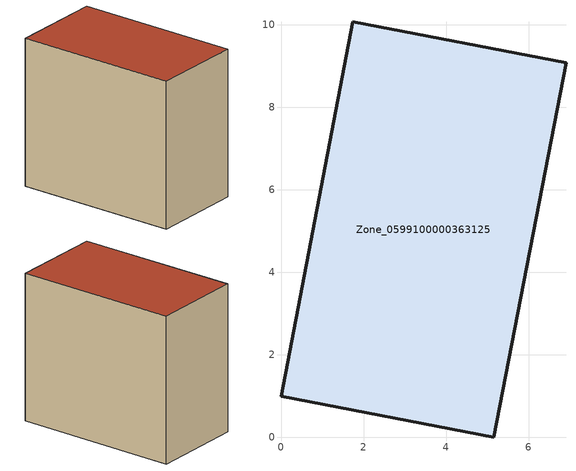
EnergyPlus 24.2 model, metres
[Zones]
Zone_0599100000363125
 floor ground (C_G): 0,0.99 1.74,10.07 6.91,9.08 5.16,0 z0
 wall outside (C_F): 1.74,10.07 0,0.99 5.16,0 6.91,9.08 1.74,10.07 z0:8.42
 roof outside (C_R): 5.16,0 6.91,9.08 1.74,10.07 0,0.99 z8.42
[BUILDING]
Pand.0599100000363125: North Axis=0; Terrain=City; Loads Convergence Tolerance Value=0.04; Temperature Convergence Tolerance Value=0.4; Solar Distribution=FullExterior; Maximum Number of Warmup Days=25; Minimum Number of Warmup Days=1
[Site:Location]
Rotterdam.The.Hague.AP_ZH_NLD Design_Conditions: Latitude=51.96; Longitude=4.45; Time Zone=1; Elevation=-4.5
[SITE:GROUNDTEMPERATURE:BUILDINGSURFACE]
18, 18, 18, 18, 18, 18, 18, 18, 18, 18, 18, 18
[MATERIAL] Thermal Absorptance=0.9; Solar Absorptance=0.7; Visible Absorptance=0.7
Name | Roughness | Thickness | Conductivity | Density | Specific Heat
G.TI.1992-2005 | MediumSmooth | 0.15 | 0.06 | 540 | 1210
F.TI.1992-2005 | Rough | 0.3 | 0.12 | 1920 | 840
R.TI.1992-2005 | MediumRough | 0.2 | 0.08 | 1500 | 1000
[CONSTRUCTION]
C_G: G.TI.1992-2005
C_F: F.TI.1992-2005
C_R: R.TI.1992-2005
[ZONE]
Zone_0599100000363125: Type=1; Multiplier=1; Ceiling Height=Autocalculate; Volume=Autocalculate; Floor Area=autocalculate; Part of Total Floor Area=Yes
[ZONEINFILTRATION:DESIGNFLOWRATE]
Infil_Zone_0599100000363125: Zone or ZoneList or Space or SpaceList=Zone_0599100000363125; Schedule=AlwaysOn; Design Flow Rate Calculation Method=Flow/Area; Flow Rate per Floor Area=0.0015; Constant Term Coefficient=1; Temperature Term Coefficient=0; Velocity Term Coefficient=0; Velocity Squared Term Coefficient=0
[HVACTEMPLATE:ZONE:IDEALLOADSAIRSYSTEM]
Zone_0599100000363125: Maximum Heating Supply Air Temperature=50; Minimum Cooling Supply Air Temperature=13; Maximum Heating Supply Air Humidity Ratio=0.0156; Minimum Cooling Supply Air Humidity Ratio=0.0077; Heating Limit=NoLimit; Cooling Limit=NoLimit; Dehumidification Control Type=ConstantSensibleHeatRatio; Cooling Sensible Heat Ratio=0.7; Dehumidification Setpoint=60; Humidification Control Type=None; Humidification Setpoint=30; Outdoor Air Method=None; Outdoor Air Flow Rate per Person=0.00944; Outdoor Air Flow Rate per Zone Floor Area=0; Outdoor Air Flow Rate per Zone=0; Demand Controlled Ventilation Type=None; Outdoor Air Economizer Type=NoEconomizer; Heat Recovery Type=None; Sensible Heat Recovery Effectiveness=0.7; Latent Heat Recovery Effectiveness=0.65
[ZONECONTROL:THERMOSTAT]
ThermostatControl_Zone_0599100000363125: Zone or ZoneList=Zone_0599100000363125; Control Type Schedule=DualSetpointControlType; Control 1=Thermostat_Zone_0599100000363125; Temperature Difference Between Cutout And Setpoint=0
[THERMOSTATSETPOINT:DUALSETPOINT]
Thermostat_Zone_0599100000363125: Heating Setpoint Temperature Schedule=HeatingSetpoint_Zone_0599100000363125; Cooling Setpoint Temperature Schedule=CoolingSetpoint_Zone_0599100000363125
[SCHEDULE:COMPACT]
HeatingSetpoint_Zone_0599100000363125: Through: 12/31, For: AllDays, Until: 24:00, 21
CoolingSetpoint_Zone_0599100000363125: Through: 12/31, For: AllDays, Until: 24:00, 24
DualSetpointControlType: Through: 12/31, For: AllDays, Until: 24:00, 4
AlwaysOn: Through: 12/31, For: AllDays, Until: 24:00, 1
